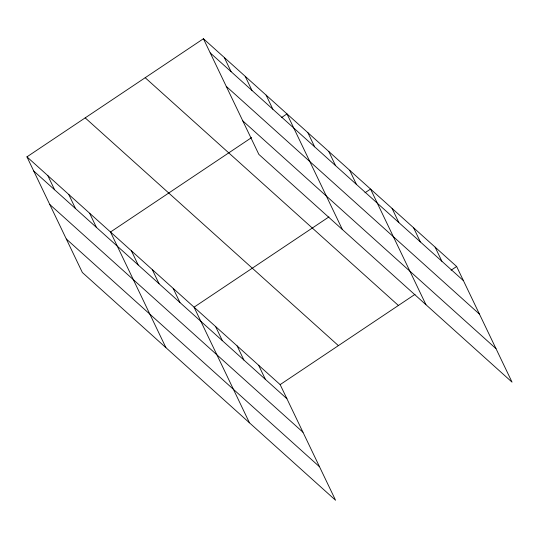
<?xml version="1.0" encoding="UTF-8"?>
<svg xmlns="http://www.w3.org/2000/svg" width="539" height="539" viewBox="0 0 539 539"><rect width="100%" height="100%" fill="white"/><g stroke="black" fill="none" stroke-linecap="round" stroke-linejoin="round"><path stroke-width="0.81" d="M26.95 156.849L280.152 384.61L335.568 500.266L82.359 272.505L26.95 156.849L203.432 38.734L456.641 266.495L512.05 382.151L258.848 154.39L203.432 38.734M251.632 137.56L110.508 232.013L165.918 347.662M281.446 117.61L286.991 113.897L342.4 229.553M328.952 216.9L194.067 307.169L249.476 422.825M365.004 192.773L370.549 189.061L425.958 304.71M280.152 384.61L415.037 294.334M451.089 270.207L456.641 266.495M210.203 52.876L463.412 280.637M226.259 86.375L479.461 314.136M242.793 120.891L496.001 348.652M145.193 77.717L398.402 305.472M85.189 117.873L338.398 345.634M33.721 170.991L286.93 398.745M49.777 204.49L302.979 432.244M66.31 239.006L319.519 466.761M435.114 247.138L441.892 261.274M413.595 227.775L420.366 241.917M392.069 208.418L398.847 222.553M349.656 170.27L356.434 184.405M328.77 151.479L335.541 165.614M307.877 132.688L314.655 146.824M266.098 95.107L272.875 109.249M245.211 76.316L251.982 90.458M224.325 57.525L231.096 71.667M258.632 365.247L265.404 379.389M237.113 345.89L243.884 360.025M215.587 326.533L222.364 340.668M173.174 288.378L179.952 302.52M152.288 269.588L159.059 283.73M131.395 250.803L138.173 264.939M89.615 213.222L96.393 227.357M68.729 194.431L75.5 208.566M47.836 175.64L54.614 189.775"/></g></svg>
